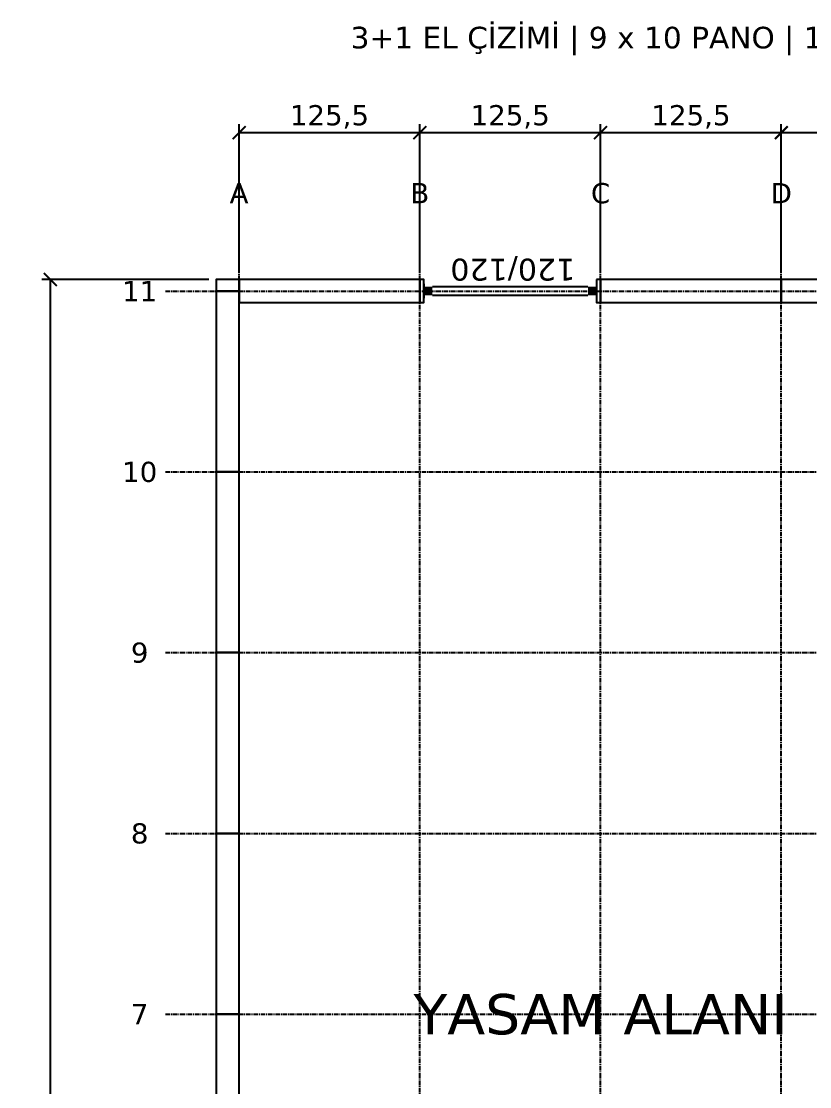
# Model space of a CAD drawing. Header units: centimetres. Extents: x -135 to 5324, y -1304 to 1609.
# Drawn here: x -135 to 412, y 711 to 1450 of the extents above; entities that cross this region are included whole.
import ezdxf
from ezdxf.enums import TextEntityAlignment as Align

# ---------------------------------------------------------------- set-up
doc = ezdxf.new("R2010")
doc.units = ezdxf.units.CM
doc.linetypes.add('CENTER', pattern=[5.08, 3.175, -0.635, 0.635, -0.635])
for name, color, linetype in [('AKS', 4, 'CENTER'), ('AKS_YAZI', 4, 'Continuous'), ('DIS_DUVAR_160', 30, 'Continuous'), ('KOSE_PROFIL_160', 8, 'Continuous'), ('ODA_ADLARI', 7, 'Continuous'), ('OLCULER', 7, 'Continuous'), ('PENCERE', 10, 'Continuous')]:
    doc.layers.add(name, color=color, linetype=linetype)
doc.styles.add('PORTMAN', font='DejaVuSans.ttf')
doc.styles.get("Standard").update_dxf_attribs({"font": 'DejaVuSans.ttf'})
doc.dimstyles.new('PORTMAN', dxfattribs={"dimtxt": 14, "dimasz": 9, "dimexe": 6, "dimexo": 5, "dimgap": 4, "dimtad": 1, "dimtxsty": 'PORTMAN', "dimblk": 'ARCHTICK', "dimcen": 2.5, "dimazin": 3, "dimtfac": 0.5, "dimtmove": 2, "dimatfit": 3})

# ---------------------------------------------------------------- blocks, each defined once
blk = doc.blocks.new('BOM_D09_1255p0_DIS_DOLU')
blk.add_lwpolyline([(0, 0), (16, 0), (16, 125.5), (0, 125.5)], close=True)
blk = doc.blocks.new('kaynak-pencere-120120')
at = {"layer": 'PENCERE', "color": 1}
for p, q in [((53387.01, 8192.86), (53397.01, 8192.86)), ((53389.01, 8186.86), (53389.01, 8078.86)), ((53395.01, 8186.86), (53395.01, 8078.86)), ((53387.01, 8072.86), (53397.01, 8072.86))]:
    blk.add_line(p, q, dxfattribs=at)
for points in [[(53389.01, 8192.86), (53389.01, 8186.86), (53395.01, 8192.86), (53395.01, 8186.86)], [(53389.01, 8072.86), (53389.01, 8078.86), (53395.01, 8072.86), (53395.01, 8078.86)]]:
    blk.add_solid(points, dxfattribs=at)
at = {"layer": 'PENCERE', "color": 0, "lineweight": 25}
blk.add_text('120/120', height=15.217, rotation=270, dxfattribs=at).set_placement((53369.52, 8178.03))
blk = doc.blocks.new('BOM_P01_PENCERE_1200x1200')
at = {"layer": 'PENCERE'}
blk.add_blockref('kaynak-pencere-120120', (0, 0), dxfattribs=at)
blk = doc.blocks.new('BOM_D12_1255p0_DIS_P01')
for points in [[(0, 122.75), (16, 122.75), (16, 125.5), (0, 125.5)], [(0, 0), (16, 0), (16, 2.75), (0, 2.75)]]:
    blk.add_lwpolyline(points, close=True)
at = {"layer": 'PENCERE'}
blk.add_blockref('BOM_P01_PENCERE_1200x1200', (-53384.006, -8070.111), dxfattribs=at)
blk = doc.blocks.new('BOM_B06_DIS_KOSE_160x80')
blk.add_lwpolyline([(0, 0), (16, 0), (16, 8), (0, 8)], close=True)
blk = doc.blocks.new('_ARCHTICK')
at = {"color": 0, "linetype": 'BYBLOCK', "const_width": 0.15}
blk.add_lwpolyline([(-0.5, -0.5), (0.5, 0.5)], dxfattribs=at)

msp = doc.modelspace()

# ---------------------------------------------------------------- linework, layer by layer
at = {"layer": 'AKS'}
for p, q in [((16, -35), (16, 1312)), ((141.5, -35), (141.5, 1312)), ((267, -35), (267, 1312)), ((392.5, -35), (392.5, 1312)), ((-35, 1263), (1196.5, 1263)), ((-35, 1137.5), (1196.5, 1137.5)), ((-35, 1012), (1196.5, 1012)), ((-35, 886.5), (1196.5, 886.5)), ((-35, 761), (1196.5, 761))]:
    msp.add_line(p, q, dxfattribs=at)

# ---------------------------------------------------------------- block references
at = {"layer": 'DIS_DUVAR_160', "rotation": 270}
for name, p in [('BOM_D12_1255p0_DIS_P01', (141.5, 1271)), ('BOM_D09_1255p0_DIS_DOLU', (16, 1271)), ('BOM_D09_1255p0_DIS_DOLU', (267, 1271)), ('BOM_D09_1255p0_DIS_DOLU', (392.5, 1271))]:
    msp.add_blockref(name, p, dxfattribs=at)
at = {"layer": 'DIS_DUVAR_160'}
for p in [(0, 1137.5), (0, 1012), (0, 886.5), (0, 761), (0, 635.5)]:
    msp.add_blockref('BOM_D09_1255p0_DIS_DOLU', p, dxfattribs=at)
at = {"layer": 'KOSE_PROFIL_160'}
msp.add_blockref('BOM_B06_DIS_KOSE_160x80', (0, 1263), dxfattribs=at)

# ---------------------------------------------------------------- texts
at = {"layer": 'AKS_YAZI', "style": 'PORTMAN'}
for s, p in [('A', (16, 1331)), ('B', (141.5, 1331)), ('C', (267, 1331)), ('D', (392.5, 1331)), ('11', (-53, 1263)), ('10', (-53, 1137.5)), ('9', (-53, 1012)), ('8', (-53, 886.5)), ('7', (-53, 761))]:
    msp.add_text(s, height=14, dxfattribs=at).set_placement(p, align=Align.MIDDLE_CENTER)
at = {"layer": 'ODA_ADLARI', "style": 'PORTMAN'}
for s, height, p in [('3+1 EL ÇİZİMİ | 9 x 10 PANO | 1161,5 × 1271 cm | Model ve ölçüler: cm | 125,5 cm aks düzeni', 15, (580.75, 1439)), ('YASAM ALANI', 28, (267, 761))]:
    msp.add_text(s, height=height, dxfattribs=at).set_placement(p, align=Align.MIDDLE_CENTER)

# ---------------------------------------------------------------- dimensions: what is measured, and where the dimension line sits
at = {"layer": 'OLCULER'}
for base, p1, p2 in [((16, 1373), (16, 1271), (141.5, 1271)), ((141.5, 1373), (141.5, 1271), (267, 1271)), ((267, 1373), (267, 1271), (392.5, 1271)), ((392.5, 1373), (392.5, 1271), (518, 1271))]:
    msp.add_linear_dim(base=base, p1=p1, p2=p2, dimstyle='PORTMAN', override={"dimtxt": 14, "dimasz": 9, "dimexe": 6, "dimexo": 5, "dimdec": 2, "dimzin": 8, "dimdsep": 44}, dxfattribs=at).render()
msp.add_linear_dim(base=(-115, 0), p1=(0, 0), p2=(0, 1271), angle=90, dimstyle='PORTMAN', override={"dimtxt": 14, "dimasz": 9, "dimexe": 6, "dimexo": 5, "dimdec": 2, "dimzin": 8, "dimdsep": 44}, dxfattribs=at).render()

doc.saveas('drawing.dxf')
